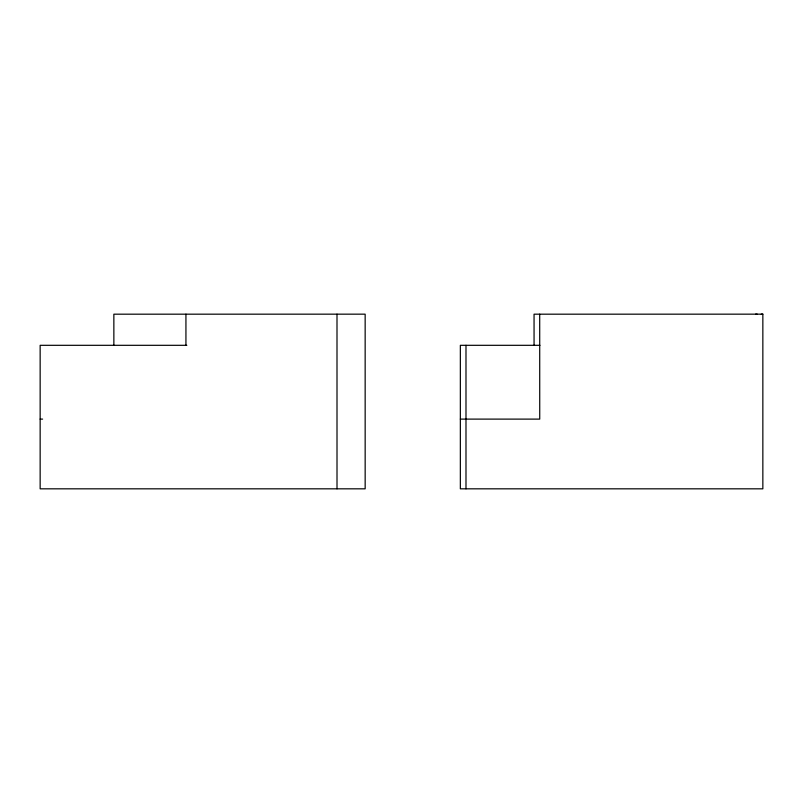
<?xml version="1.0" encoding="UTF-8"?>
<svg xmlns="http://www.w3.org/2000/svg" width="803" height="803" viewBox="0 0 803 803"><rect width="100%" height="100%" fill="white"/><g stroke="black" fill="none" stroke-linecap="round" stroke-linejoin="round"><path stroke-width="1.2" d="M539.957 345.31L460.35 345.31L460.35 488.826L762.85 488.826L762.85 314.164L534.055 314.184L534.065 345.41M755.613 314.164L757.199 314.164M761.264 314.164L762.85 314.164M186.818 345.31L40.15 345.31L40.15 488.826L365.164 488.826L365.154 314.164L113.855 314.184L113.865 345.41M40.15 419.106L42.609 419.106M460.35 419.106L539.736 419.116L539.706 314.184M465.991 345.31L465.991 488.826M336.999 314.164L337.009 488.826M185.935 314.164L185.935 345.31"/></g></svg>
